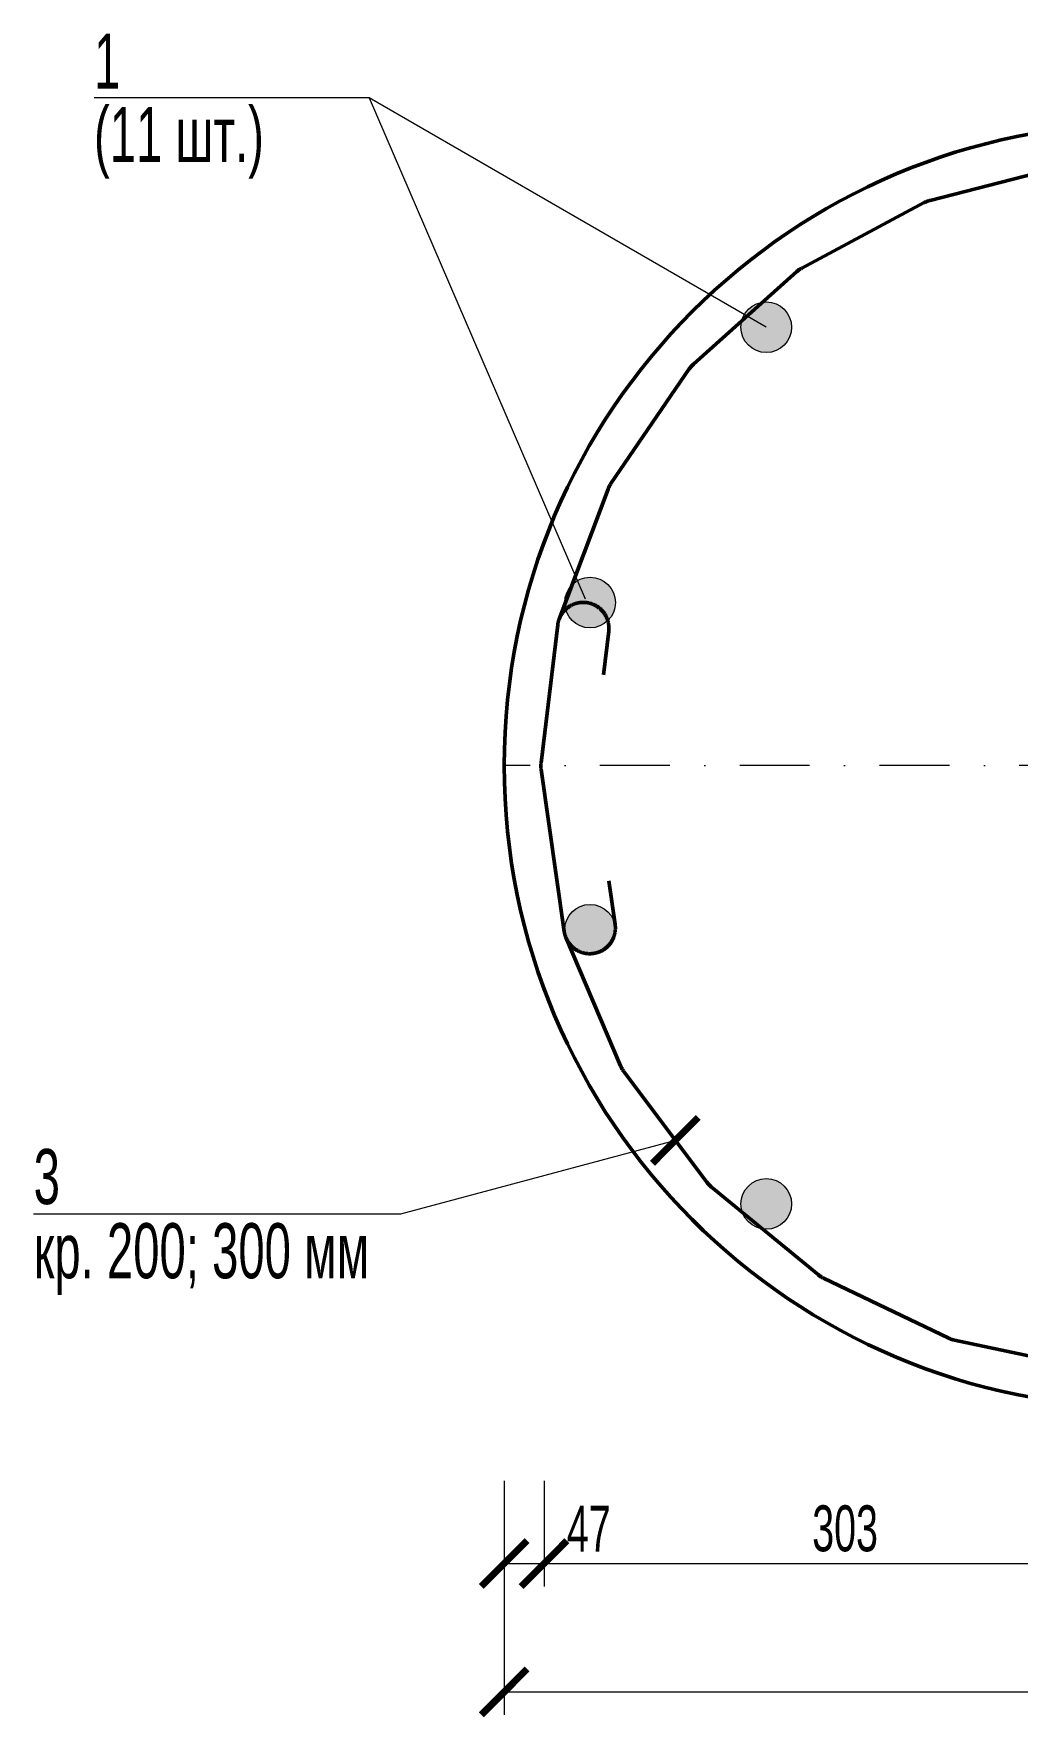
# Model space of a CAD drawing. Extents: x -483223 to 550073, y -164053 to -64662.
# Drawn here: x -253697 to -248334, y -107867 to -98689 of the extents above; entities that cross this region are included whole.
import ezdxf

# ---------------------------------------------------------------- set-up
doc = ezdxf.new("R2010")
doc.units = 0
doc.header["$MEASUREMENT"] = 0
doc.linetypes.add('DASHDOT', pattern=[25.4, 12.7, -6.35, 0, -6.35])
doc.layers.get('0').update_dxf_attribs({"color": 40, "linetype": 'CONTINUOUS'})
doc.layers.get('Defpoints').update_dxf_attribs({"linetype": 'CONTINUOUS'})
for name, color, linetype, lineweight in [('АРМАТУРА', 11, 'CONTINUOUS', 50), ('ОСН. ПОТОВЩЕНА', 251, 'CONTINUOUS', 30), ('ОСН. ТОНКА', 250, 'CONTINUOUS', 15), ('РАМКА', 250, 'CONTINUOUS', 40), ('РОЗМІР', 250, 'CONTINUOUS', 15), ('ШТРИХУВАННЯ', 250, 'CONTINUOUS', 9)]:
    doc.layers.add(name, color=color, linetype=linetype, lineweight=lineweight)
doc.layers.add('ВІСЬ', color=197, linetype='DASHDOT', lineweight=15, transparency=0.5)
doc.layers.add('ТЕКСТ', color=252, linetype='CONTINUOUS')
doc.styles.add('РОЗМІР', font='ARIALN.TTF', dxfattribs={"width": 0.75})
doc.dimstyles.new('М 10', dxfattribs={"dimtxt": 250, "dimasz": 250, "dimexe": 125, "dimexo": 250, "dimgap": 62.5, "dimtad": 1, "dimlfac": 0.1, "dimtxsty": 'РОЗМІР', "dimblk": 'ARCHTICK', "dimcen": 250, "dimadec": 0, "dimazin": 0, "dimtfac": 1, "dimtix": 1, "dimtmove": 2, "dimatfit": 3, "dimfxl": 125, "dimlwd": -1, "dimlwe": -1, "dimarcsym": 0})

# ---------------------------------------------------------------- blocks, each defined once
blk = doc.blocks.new('_ArchTick')
at = {"color": 0, "linetype": 'ByBlock', "const_width": 0.15}
blk.add_lwpolyline([(-0.5, -0.5), (0.5, 0.5)], dxfattribs=at)
blk = doc.blocks.new('*D643')
at = {"layer": 'Defpoints', "color": 0, "ltscale": 30, "transparency": 16777216}
for p in [(-251132.1, -106328.3), (-244132.1, -106328.3), (-244132.1, -107728.3)]:
    blk.add_point(p, dxfattribs=at)
at = {"layer": 'РОЗМІР', "color": 0, "ltscale": 30, "transparency": 16777216}
for p, q in [((-251132.1, -106578.3), (-251132.1, -107853.3)), ((-244132.1, -106578.3), (-244132.1, -107853.3)), ((-251132.1, -107728.3), (-244132.1, -107728.3))]:
    blk.add_line(p, q, dxfattribs=at)
at = {"layer": 'РОЗМІР', "color": 0, "ltscale": 30, "transparency": 16777216, "xscale": 250, "yscale": 250, "zscale": 250, "rotation": 180}
blk.add_blockref('_ArchTick', (-251132.1, -107728.3), dxfattribs=at)
at = {"layer": 'РОЗМІР', "color": 0, "ltscale": 30, "transparency": 16777216, "xscale": 250, "yscale": 250, "zscale": 250}
blk.add_blockref('_ArchTick', (-244132.1, -107728.3), dxfattribs=at)
at = {"layer": 'РОЗМІР', "color": 0, "ltscale": 30, "transparency": 16777216, "insert": (-247632.1, -107538.2), "char_height": 250, "attachment_point": 5, "style": 'РОЗМІР'}
blk.add_mtext('700', dxfattribs=at)
blk = doc.blocks.new('*D646')
at = {"layer": 'Defpoints', "color": 0, "ltscale": 30, "transparency": 16777216}
for p in [(-251132.1, -106328.3), (-250915, -106328.3), (-250915, -107028.3)]:
    blk.add_point(p, dxfattribs=at)
at = {"layer": 'РОЗМІР', "color": 0, "ltscale": 30, "transparency": 16777216}
for p, q in [((-251132.1, -106578.3), (-251132.1, -107153.3)), ((-250915, -106578.3), (-250915, -107153.3)), ((-251132.1, -107028.3), (-250915, -107028.3))]:
    blk.add_line(p, q, dxfattribs=at)
at = {"layer": 'РОЗМІР', "color": 0, "ltscale": 30, "transparency": 16777216, "xscale": 250, "yscale": 250, "zscale": 250, "rotation": 180}
blk.add_blockref('_ArchTick', (-251132.1, -107028.3), dxfattribs=at)
at = {"layer": 'РОЗМІР', "color": 0, "ltscale": 30, "transparency": 16777216, "xscale": 250, "yscale": 250, "zscale": 250}
blk.add_blockref('_ArchTick', (-250915, -107028.3), dxfattribs=at)
at = {"layer": 'РОЗМІР', "color": 0, "ltscale": 30, "transparency": 16777216, "insert": (-250670.9, -106838.2), "char_height": 250, "attachment_point": 5, "style": 'РОЗМІР'}
blk.add_mtext('47', dxfattribs=at)
blk = doc.blocks.new('*D647')
at = {"layer": 'Defpoints', "color": 0, "ltscale": 30, "transparency": 16777216}
for p in [(-250915, -106328.3), (-247632.1, -106328.3), (-247632.1, -107028.3)]:
    blk.add_point(p, dxfattribs=at)
at = {"layer": 'РОЗМІР', "color": 0, "ltscale": 30, "transparency": 16777216}
for p, q in [((-250915, -106578.3), (-250915, -107153.3)), ((-247632.1, -106578.3), (-247632.1, -107153.3)), ((-250915, -107028.3), (-247632.1, -107028.3))]:
    blk.add_line(p, q, dxfattribs=at)
at = {"layer": 'РОЗМІР', "color": 0, "ltscale": 30, "transparency": 16777216, "xscale": 250, "yscale": 250, "zscale": 250, "rotation": 180}
blk.add_blockref('_ArchTick', (-250915, -107028.3), dxfattribs=at)
at = {"layer": 'РОЗМІР', "color": 0, "ltscale": 30, "transparency": 16777216, "xscale": 250, "yscale": 250, "zscale": 250}
blk.add_blockref('_ArchTick', (-247632.1, -107028.3), dxfattribs=at)
at = {"layer": 'РОЗМІР', "color": 0, "ltscale": 30, "transparency": 16777216, "insert": (-249273.5, -106838.2), "char_height": 250, "attachment_point": 5, "style": 'РОЗМІР'}
blk.add_mtext('303', dxfattribs=at)

msp = doc.modelspace()

# ---------------------------------------------------------------- hatches: boundary and pattern name
at = {"layer": 'РАМКА'}
h = msp.add_hatch(color=7, dxfattribs=at)
h.set_gradient(color1=(51, 51, 51), color2=(51, 51, 51), tint=1)
h.paths.add_polyline_path([(-249636.4153, -100168.6694, 0.571229884), (-249841.3206, -100289.4999, 1), (-249565.1628, -100289.4999, 0.044423368), (-249567.3342, -100265.109)])
h.paths.add_polyline_path([(-249567.3342, -100265.109, 0.225728427), (-249636.4153, -100168.6694)], flags=17)
h = msp.add_hatch(color=7, dxfattribs=at)
h.set_gradient(color1=(51, 51, 51), color2=(51, 51, 51), tint=1)
h.paths.add_polyline_path([(-250596.9642, -101669.5271, 0.571229884), (-250801.8695, -101790.3576, 1), (-250525.7117, -101790.3576, 0.044423368), (-250527.8831, -101765.9666)])
h.paths.add_polyline_path([(-250527.8831, -101765.9666, 0.225728427), (-250596.9642, -101669.5271)], flags=17)
h = msp.add_hatch(color=7, dxfattribs=at)
h.set_gradient(color1=(51, 51, 51), color2=(51, 51, 51), tint=1)
h.paths.add_polyline_path([(-250596.9642, -103452.5459, 0.571229884), (-250801.8695, -103573.3764, 1), (-250525.7117, -103573.3764, 0.044423368), (-250527.8831, -103548.9855)])
h.paths.add_polyline_path([(-250527.8831, -103548.9855, 0.225728427), (-250596.9642, -103452.5459)], flags=17)
h = msp.add_hatch(color=7, dxfattribs=at)
h.set_gradient(color1=(51, 51, 51), color2=(51, 51, 51), tint=1)
h.paths.add_polyline_path([(-249636.4153, -104947.4001, 0.571229884), (-249841.3206, -105068.2307, 1), (-249565.1628, -105068.2307, 0.044423368), (-249567.3342, -105043.8397)])
h.paths.add_polyline_path([(-249567.3342, -105043.8397, 0.225728427), (-249636.4153, -104947.4001)], flags=17)

# ---------------------------------------------------------------- linework, layer by layer
at = {"layer": 'АРМАТУРА', "color": 7}
for p, q in [((-248810.5272, -99598.2407), (-248077.1955, -99410.3696)), ((-249509.4409, -99967.1967), (-248841.7864, -99610.3948)), ((-248841.7864, -99610.3948), (-248839.6209, -99609.2626)), ((-248839.6209, -99609.2626), (-248837.4371, -99608.167)), ((-248837.4371, -99608.167), (-248835.233, -99607.1081)), ((-248835.233, -99607.1081), (-248833.0125, -99606.0931)), ((-248833.0125, -99606.0931), (-248830.7737, -99605.1111)), ((-248830.7737, -99605.1111), (-248828.5184, -99604.1731)), ((-248828.5184, -99604.1731), (-248826.2466, -99603.2716)), ((-248826.2466, -99603.2716), (-248823.9601, -99602.4106)), ((-248823.9601, -99602.4106), (-248821.6572, -99601.5898)), ((-248821.6572, -99601.5898), (-248819.3414, -99600.8093)), ((-248819.3414, -99600.8093), (-248817.0128, -99600.0691)), ((-248817.0128, -99600.0691), (-248814.6713, -99599.3693)), ((-248814.6713, -99599.3693), (-248812.319, -99598.7134)), ((-248812.319, -99598.7134), (-248810.5272, -99598.2407)), ((-250100.6198, -100491.709), (-249536.9151, -99986.43)), ((-249536.9151, -99986.43), (-249535.0812, -99984.8178)), ((-249535.0812, -99984.8178), (-249533.2198, -99983.2349)), ((-249533.2198, -99983.2349), (-249531.3309, -99981.6849)), ((-249531.3309, -99981.6849), (-249529.4163, -99980.1679)), ((-249529.4163, -99980.1679), (-249527.4743, -99978.6839)), ((-249527.4743, -99978.6839), (-249525.5066, -99977.2329)), ((-249525.5066, -99977.2329), (-249523.5133, -99975.8185)), ((-249523.5133, -99975.8185), (-249521.498, -99974.4408)), ((-249521.498, -99974.4408), (-249519.457, -99973.096)), ((-249519.457, -99973.096), (-249517.3923, -99971.7879)), ((-249517.3923, -99971.7879), (-249515.3074, -99970.5164)), ((-249515.3074, -99970.5164), (-249513.1986, -99969.2779)), ((-249513.1986, -99969.2779), (-249511.0697, -99968.0797)), ((-249511.0697, -99968.0797), (-249509.4409, -99967.1967)), ((-250550.1773, -101141.7167), (-250122.7351, -100516.926)), ((-250122.7351, -100516.926), (-250121.3372, -100514.9217)), ((-250121.3372, -100514.9217), (-250119.9064, -100512.9394)), ((-250119.9064, -100512.9394), (-250118.4388, -100510.9864)), ((-250118.4388, -100510.9864), (-250116.9402, -100509.0554)), ((-250116.9402, -100509.0554), (-250115.4049, -100507.1536)), ((-250115.4049, -100507.1536), (-250113.8385, -100505.2775)), ((-250113.8385, -100505.2775), (-250112.2408, -100503.4308)), ((-250112.2408, -100503.4308), (-250110.6084, -100501.6133)), ((-250110.6084, -100501.6133), (-250108.9467, -100499.8216)), ((-250108.9467, -100499.8216), (-250107.252, -100498.0591)), ((-250107.252, -100498.0591), (-250105.528, -100496.3259)), ((-250105.528, -100496.3259), (-250103.7747, -100494.6257)), ((-250103.7747, -100494.6257), (-250101.9921, -100492.9548)), ((-250101.9921, -100492.9548), (-250100.6198, -100491.709)), ((-250832.341, -101879.951), (-250565.664, -101171.4627)), ((-250565.664, -101171.4627), (-250564.7846, -101169.1835)), ((-250564.7846, -101169.1835), (-250563.863, -101166.919)), ((-250563.863, -101166.919), (-250562.9048, -101164.6729)), ((-250562.9048, -101164.6729), (-250561.9045, -101162.445)), ((-250561.9045, -101162.445), (-250560.8676, -101160.2319)), ((-250560.8676, -101160.2319), (-250559.7921, -101158.037)), ((-250559.7921, -101158.037), (-250558.6782, -101155.8605)), ((-250558.6782, -101155.8605), (-250557.5258, -101153.706)), ((-250557.5258, -101153.706), (-250556.3368, -101151.5734)), ((-250556.3368, -101151.5734), (-250555.1111, -101149.4591)), ((-250555.1111, -101149.4591), (-250553.8469, -101147.3669)), ((-250553.8469, -101147.3669), (-250552.548, -101145.2966)), ((-250552.548, -101145.2966), (-250551.2124, -101143.2519)), ((-250551.2124, -101143.2519), (-250550.1773, -101141.7167)), ((-250826.2017, -101865.9941), (-250825.0786, -101863.8249)), ((-250825.0786, -101863.8249), (-250823.9171, -101861.674)), ((-250823.9171, -101861.674), (-250822.7188, -101859.5451)), ((-250822.7188, -101859.5451), (-250821.484, -101857.4382)), ((-250821.484, -101857.4382), (-250820.2125, -101855.3496)), ((-250820.2125, -101855.3496), (-250818.9044, -101853.2866)), ((-250818.9044, -101853.2866), (-250817.5597, -101851.2456)), ((-250817.5597, -101851.2456), (-250816.1801, -101849.2267)), ((-250816.1801, -101849.2267), (-250814.7657, -101847.237)), ((-250814.7657, -101847.237), (-250813.3183, -101845.2693)), ((-250813.3183, -101845.2693), (-250811.8343, -101843.3273)), ((-250811.8343, -101843.3273), (-250810.3192, -101841.4109)), ((-250810.3192, -101841.4109), (-250808.7692, -101839.5202)), ((-250808.7692, -101839.5202), (-250807.1863, -101837.6588)), ((-250807.1863, -101837.6588), (-250805.5722, -101835.823)), ((-250805.5722, -101835.823), (-250803.9252, -101834.0202)), ((-250803.9252, -101834.0202), (-250802.2488, -101832.2431)), ((-250802.2488, -101832.2431), (-250800.5394, -101830.4953)), ((-250800.5394, -101830.4953), (-250798.8008, -101828.7768)), ((-250798.8008, -101828.7768), (-250797.0328, -101827.0912)), ((-250797.0328, -101827.0912), (-250795.2355, -101825.435)), ((-250795.2355, -101825.435), (-250793.4089, -101823.8118)), ((-250793.4089, -101823.8118), (-250791.5548, -101822.2215)), ((-250791.5548, -101822.2215), (-250789.6732, -101820.6606)), ((-250789.6732, -101820.6606), (-250787.766, -101819.1362)), ((-250787.766, -101819.1362), (-250785.8313, -101817.6413)), ((-250785.8313, -101817.6413), (-250783.8691, -101816.1829)), ((-250783.8691, -101816.1829), (-250781.885, -101814.7612)), ((-250781.885, -101814.7612), (-250779.8733, -101813.3688)), ((-250779.8733, -101813.3688), (-250777.8397, -101812.0167)), ((-250777.8397, -101812.0167), (-250775.7822, -101810.6976)), ((-250775.7822, -101810.6976), (-250773.7028, -101809.4151)), ((-250773.7028, -101809.4151), (-250771.5996, -101808.1693)), ((-250771.5996, -101808.1693), (-250769.4762, -101806.9601)), ((-250769.4762, -101806.9601), (-250767.3326, -101805.7875)), ((-250767.3326, -101805.7875), (-250765.167, -101804.6553)), ((-250765.167, -101804.6553), (-250762.9831, -101803.5597)), ((-250762.9831, -101803.5597), (-250760.781, -101802.5008)), ((-250760.781, -101802.5008), (-250758.5605, -101801.4821)), ((-250758.5605, -101801.4821), (-250756.3216, -101800.5001)), ((-250756.3216, -101800.5001), (-250754.0663, -101799.5584)), ((-250754.0663, -101799.5584), (-250751.7964, -101798.657)), ((-250751.7964, -101798.657), (-250749.5099, -101797.7959)), ((-250749.5099, -101797.7959), (-250747.2088, -101796.9751)), ((-250747.2088, -101796.9751), (-250744.893, -101796.191)), ((-250744.893, -101796.191), (-250742.5644, -101795.4508)), ((-250742.5644, -101795.4508), (-250740.223, -101794.751)), ((-250740.223, -101794.751), (-250737.8706, -101794.0914)), ((-250737.8706, -101794.0914), (-250735.5071, -101793.4722)), ((-250735.5071, -101793.4722), (-250733.1328, -101792.8969)), ((-250733.1328, -101792.8969), (-250730.7474, -101792.3582)), ((-250730.7474, -101792.3582), (-250728.3546, -101791.8672)), ((-250728.3546, -101791.8672), (-250725.9527, -101791.4129)), ((-250725.9527, -101791.4129), (-250723.5454, -101791.0025)), ((-250723.5454, -101791.0025), (-250721.1288, -101790.6361)), ((-250721.1288, -101790.6361), (-250718.7068, -101790.31)), ((-250718.7068, -101790.31), (-250716.2792, -101790.0278)), ((-250716.2792, -101790.0278), (-250713.848, -101789.786)), ((-250713.848, -101789.786), (-250711.4132, -101789.5881)), ((-250711.4132, -101789.5881), (-250708.9747, -101789.4305)), ((-250708.9747, -101789.4305), (-250706.5325, -101789.3169)), ((-250706.5325, -101789.3169), (-250704.0903, -101789.2473)), ((-250704.0903, -101789.2473), (-250701.6481, -101789.218)), ((-250701.6481, -101789.218), (-250699.204, -101789.2327)), ((-250699.204, -101789.2327), (-250696.76, -101789.2876)), ((-250696.76, -101789.2876), (-250694.3197, -101789.3866)), ((-250694.3197, -101789.3866), (-250691.8793, -101789.5295)), ((-250691.8793, -101789.5295), (-250689.4426, -101789.7127)), ((-250689.4426, -101789.7127), (-250687.0096, -101789.9399)), ((-250687.0096, -101789.9399), (-250684.5821, -101790.211)), ((-250684.5821, -101790.211), (-250682.1582, -101790.5225)), ((-250682.1582, -101790.5225), (-250679.7398, -101790.8779)), ((-250679.7398, -101790.8779), (-250677.3288, -101791.2736)), ((-250677.3288, -101791.2736), (-250674.9251, -101791.7097)), ((-250674.9251, -101791.7097), (-250672.5287, -101792.1897)), ((-250672.5287, -101792.1897), (-250670.1414, -101792.7137)), ((-250670.1414, -101792.7137), (-250667.7633, -101793.2743)), ((-250667.7633, -101793.2743), (-250665.3963, -101793.8789)), ((-250665.3963, -101793.8789), (-250663.0402, -101794.5274)), ((-250663.0402, -101794.5274), (-250660.6951, -101795.2127)), ((-250660.6951, -101795.2127), (-250658.361, -101795.9419)), ((-250658.361, -101795.9419), (-250656.0416, -101796.7076)), ((-250656.0416, -101796.7076), (-250653.7349, -101797.5175)), ((-250653.7349, -101797.5175), (-250651.4448, -101798.3675)), ((-250651.4448, -101798.3675), (-250649.1675, -101799.2542)), ((-250649.1675, -101799.2542), (-250646.9067, -101800.1813)), ((-250646.9067, -101800.1813), (-250644.6642, -101801.1487)), ((-250644.6642, -101801.1487), (-250642.4364, -101802.1563)), ((-250642.4364, -101802.1563), (-250640.2287, -101803.2006)), ((-250640.2287, -101803.2006), (-250638.0375, -101804.2852)), ((-250638.0375, -101804.2852), (-250635.8665, -101805.4064)), ((-250635.8665, -101805.4064), (-250633.7156, -101806.5643)), ((-250633.7156, -101806.5643), (-250631.5849, -101807.7625)), ((-250631.5849, -101807.7625), (-250629.4761, -101808.9937)), ((-250629.4761, -101808.9937), (-250627.3875, -101810.2652)), ((-250627.3875, -101810.2652), (-250625.3227, -101811.5733)), ((-250625.3227, -101811.5733), (-250623.2818, -101812.9144)), ((-250623.2818, -101812.9144), (-250621.2628, -101814.2922)), ((-250621.2628, -101814.2922), (-250619.2695, -101815.7065)), ((-250619.2695, -101815.7065), (-250617.2999, -101817.1502)), ((-250617.2999, -101817.1502), (-250615.3561, -101818.6342)), ((-250615.3561, -101818.6342), (-250613.4397, -101820.1476)), ((-250613.4397, -101820.1476), (-250611.549, -101821.6975)), ((-250611.549, -101821.6975), (-250609.6857, -101823.2768)), ((-250609.6857, -101823.2768), (-250607.8499, -101824.889)), ((-250607.8499, -101824.889), (-250606.0435, -101826.5343)), ((-250606.0435, -101826.5343), (-250604.2646, -101828.2125)), ((-250604.2646, -101828.2125), (-250602.5167, -101829.9163)), ((-250602.5167, -101829.9163), (-250600.7982, -101831.6568)), ((-250600.7982, -101831.6568), (-250599.109, -101833.4229)), ((-250599.109, -101833.4229), (-250597.4528, -101835.2184)), ((-250597.4528, -101835.2184), (-250595.8277, -101837.0432)), ((-250595.8277, -101837.0432), (-250594.2338, -101838.8973)), ((-250594.2338, -101838.8973), (-250592.6728, -101840.777)), ((-250592.6728, -101840.777), (-250591.1467, -101842.6824)), ((-250591.1467, -101842.6824), (-250589.6517, -101844.6171)), ((-250589.6517, -101844.6171), (-250588.1915, -101846.5774)), ((-250588.1915, -101846.5774), (-250586.7661, -101848.5598)), ((-250586.7661, -101848.5598), (-250585.3756, -101850.5714)), ((-250585.3756, -101850.5714), (-250584.0198, -101852.6051)), ((-250584.0198, -101852.6051), (-250582.6989, -101854.6607)), ((-250582.6989, -101854.6607), (-250581.4164, -101856.7383)), ((-250581.4164, -101856.7383), (-250580.1687, -101858.8415)), ((-250580.1687, -101858.8415), (-250578.9577, -101860.9631)), ((-250578.9577, -101860.9631), (-250577.7852, -101863.1067)), ((-250577.7852, -101863.1067), (-250576.6493, -101865.2686)), ((-250576.6493, -101865.2686), (-250575.55, -101867.4524)), ((-250930.9374, -102664.0978), (-250840.3125, -101912.5294)), ((-250930.9374, -102664.0978), (-250840.3125, -101912.5294)), ((-250840.3125, -101912.5294), (-250839.9992, -101910.1037)), ((-250840.3125, -101912.5294), (-250839.9992, -101910.1037)), ((-250839.9992, -101910.1037), (-250839.642, -101907.6854)), ((-250839.9992, -101910.1037), (-250839.642, -101907.6854)), ((-250839.642, -101907.6854), (-250839.2444, -101905.2743)), ((-250839.642, -101907.6854), (-250839.2444, -101905.2743)), ((-250839.2444, -101905.2743), (-250838.8047, -101902.8706)), ((-250839.2444, -101905.2743), (-250838.8047, -101902.8706)), ((-250838.8047, -101902.8706), (-250838.3228, -101900.4779)), ((-250838.8047, -101902.8706), (-250838.3228, -101900.4779)), ((-250838.3228, -101900.4779), (-250837.7989, -101898.0888)), ((-250838.3228, -101900.4779), (-250837.7989, -101898.0888)), ((-250837.7989, -101898.0888), (-250837.2346, -101895.7108)), ((-250837.7989, -101898.0888), (-250837.2346, -101895.7108)), ((-250837.2346, -101895.7108), (-250836.6281, -101893.3437)), ((-250837.2346, -101895.7108), (-250836.6281, -101893.3437)), ((-250836.6281, -101893.3437), (-250835.9796, -101890.9876)), ((-250836.6281, -101893.3437), (-250835.9796, -101890.9876)), ((-250835.9796, -101890.9876), (-250835.2907, -101888.6462)), ((-250835.9796, -101890.9876), (-250835.2907, -101888.6462)), ((-250835.2907, -101888.6462), (-250834.5616, -101886.3121)), ((-250835.2907, -101888.6462), (-250834.5616, -101886.3121)), ((-250834.5616, -101886.3121), (-250833.7921, -101883.9926)), ((-250834.5616, -101886.3121), (-250833.7921, -101883.9926)), ((-250833.7921, -101883.9926), (-250832.9804, -101881.6878)), ((-250833.7921, -101883.9926), (-250832.9804, -101881.6878)), ((-250832.9804, -101881.6878), (-250832.1304, -101879.3977)), ((-250832.9804, -101881.6878), (-250832.341, -101879.951)), ((-250832.1304, -101879.3977), (-250831.2399, -101877.1222)), ((-250831.2399, -101877.1222), (-250830.3111, -101874.8614)), ((-250830.3111, -101874.8614), (-250829.3419, -101872.6189)), ((-250829.3419, -101872.6189), (-250828.3324, -101870.3911)), ((-250828.3324, -101870.3911), (-250827.2863, -101868.1853)), ((-250827.2863, -101868.1853), (-250826.2017, -101865.9941)), ((-250562.1683, -101946.0679), (-250590.914, -102184.4756)), ((-250575.55, -101867.4524), (-250574.491, -101869.6546)), ((-250574.491, -101869.6546), (-250573.4706, -101871.8751)), ((-250573.4706, -101871.8751), (-250572.4867, -101874.114)), ((-250572.4867, -101874.114), (-250571.545, -101876.3674)), ((-250571.545, -101876.3674), (-250570.6418, -101878.6356)), ((-250570.6418, -101878.6356), (-250569.7771, -101880.922)), ((-250569.7771, -101880.922), (-250568.9526, -101883.2231)), ((-250568.9526, -101883.2231), (-250568.1703, -101885.5389)), ((-250568.1703, -101885.5389), (-250567.4265, -101887.8657)), ((-250567.4265, -101887.8657), (-250566.7248, -101890.2071)), ((-250566.7248, -101890.2071), (-250566.0634, -101892.5596)), ((-250566.0634, -101892.5596), (-250565.4423, -101894.9229)), ((-250565.4423, -101894.9229), (-250564.8634, -101897.2973)), ((-250564.8634, -101897.2973), (-250564.3266, -101899.6791)), ((-250564.3266, -101899.6791), (-250563.8301, -101902.0718)), ((-250563.8301, -101902.0718), (-250563.3757, -101904.4719)), ((-250563.3757, -101904.4719), (-250562.9653, -101906.8829)), ((-250562.9653, -101906.8829), (-250562.5952, -101909.2976)), ((-250562.5952, -101909.2976), (-250562.2673, -101911.7196)), ((-250562.2673, -101911.7196), (-250561.9815, -101914.1454)), ((-250562.1408, -101945.8444), (-250562.1683, -101946.0642)), ((-250561.8734, -101943.415), (-250562.1408, -101945.8444)), ((-250561.9815, -101914.1454), (-250561.7378, -101916.5784)), ((-250561.648, -101940.982), (-250561.8734, -101943.415)), ((-250561.7378, -101916.5784), (-250561.5381, -101919.0114)), ((-250561.4648, -101938.5453), (-250561.648, -101940.982)), ((-250561.5381, -101919.0114), (-250561.3787, -101921.4518)), ((-250561.3256, -101936.1049), (-250561.4648, -101938.5453)), ((-250561.3787, -101921.4518), (-250561.2633, -101923.8921)), ((-250561.2285, -101933.6646), (-250561.3256, -101936.1049)), ((-250561.2633, -101923.8921), (-250561.19, -101926.3362)), ((-250561.1735, -101931.2206), (-250561.2285, -101933.6646)), ((-250561.19, -101926.3362), (-250561.1607, -101928.7765)), ((-250561.1607, -101928.7765), (-250561.1735, -101931.2206)), ((-250931.9451, -102681.151), (-250931.9286, -102678.707)), ((-250931.9176, -102683.595), (-250931.9451, -102681.151)), ((-250931.9286, -102678.707), (-250931.8681, -102676.2667)), ((-250931.8498, -102686.0391), (-250931.9176, -102683.595)), ((-250931.8681, -102676.2667), (-250931.7674, -102673.8263)), ((-250931.7381, -102688.4794), (-250931.8498, -102686.0391)), ((-250931.7674, -102673.8263), (-250931.6226, -102671.3859)), ((-250931.5842, -102690.9198), (-250931.7381, -102688.4794)), ((-250931.6226, -102671.3859), (-250931.4357, -102668.9493)), ((-250931.3863, -102693.3528), (-250931.5842, -102690.9198)), ((-250931.4357, -102668.9493), (-250931.2067, -102666.5162)), ((-250931.2067, -102666.5162), (-250930.9374, -102664.0978)), ((-250931.1481, -102695.7858), (-250931.3863, -102693.3528)), ((-250930.866, -102698.2115), (-250931.1481, -102695.7858)), ((-250930.5417, -102700.6336), (-250930.866, -102698.2115)), ((-250804.6085, -103584.0913), (-250930.5417, -102700.6336)), ((-250930.5417, -102700.6336), (-250804.6085, -103584.0913)), ((-250527.2521, -103544.5564), (-250561.1406, -103306.8211)), ((-250804.2439, -103586.4987), (-250804.6085, -103584.0913)), ((-250804.5755, -103584.313), (-250804.6085, -103584.0913)), ((-250804.2055, -103586.7295), (-250804.5755, -103584.313)), ((-250803.8354, -103588.9061), (-250804.2439, -103586.4987)), ((-250803.7951, -103589.1369), (-250804.2055, -103586.7295)), ((-250803.3865, -103591.3098), (-250803.8354, -103588.9061)), ((-250803.3407, -103591.5388), (-250803.7951, -103589.1369)), ((-250802.8937, -103593.7025), (-250803.3865, -103591.3098)), ((-250802.8442, -103593.9315), (-250803.3407, -103591.5388)), ((-250802.3606, -103596.0879), (-250802.8937, -103593.7025)), ((-250802.3074, -103596.3151), (-250802.8442, -103593.9315)), ((-250801.7852, -103598.4623), (-250802.3606, -103596.0879)), ((-250801.7285, -103598.6895), (-250802.3074, -103596.3151)), ((-250801.1697, -103600.8276), (-250801.7852, -103598.4623)), ((-250801.1092, -103601.0529), (-250801.7285, -103598.6895)), ((-250800.5119, -103603.18), (-250801.1697, -103600.8276)), ((-250800.4478, -103603.4053), (-250801.1092, -103601.0529)), ((-250799.8139, -103605.5233), (-250800.5119, -103603.18)), ((-250799.7461, -103605.7449), (-250800.4478, -103603.4053)), ((-250799.0756, -103607.8518), (-250799.8139, -103605.5233)), ((-250799.0023, -103608.0735), (-250799.7461, -103605.7449)), ((-250798.2951, -103610.1676), (-250799.0756, -103607.8518)), ((-250798.2181, -103610.3875), (-250799.0023, -103608.0735)), ((-250532.611, -103607.3187), (-250533.3805, -103609.6381)), ((-250531.8801, -103604.9864), (-250532.611, -103607.3187)), ((-250531.1912, -103602.6413), (-250531.8801, -103604.9864)), ((-250530.5444, -103600.2853), (-250531.1912, -103602.6413)), ((-250529.938, -103597.9182), (-250530.5444, -103600.2853)), ((-250529.3719, -103595.542), (-250529.938, -103597.9182)), ((-250528.8479, -103593.1547), (-250529.3719, -103595.542)), ((-250528.3661, -103590.7583), (-250528.8479, -103593.1547)), ((-250527.9264, -103588.3546), (-250528.3661, -103590.7583)), ((-250527.5288, -103585.9454), (-250527.9264, -103588.3546)), ((-250527.1715, -103583.527), (-250527.5288, -103585.9454)), ((-250527.2521, -103544.5564), (-250526.9279, -103546.9784)), ((-250526.8583, -103581.1032), (-250527.1715, -103583.527)), ((-250526.9279, -103546.9784), (-250526.6457, -103549.406)), ((-250526.5871, -103578.6756), (-250526.8583, -103581.1032)), ((-250526.6457, -103549.406), (-250526.4076, -103551.8372)), ((-250526.3581, -103576.2426), (-250526.5871, -103578.6756)), ((-250526.4076, -103551.8372), (-250526.2097, -103554.272)), ((-250526.1712, -103573.8059), (-250526.3581, -103576.2426)), ((-250526.2097, -103554.272), (-250526.0558, -103556.7124)), ((-250526.0265, -103571.3655), (-250526.1712, -103573.8059)), ((-250526.0558, -103556.7124), (-250525.9441, -103559.1528)), ((-250525.9257, -103568.9251), (-250526.0265, -103571.3655)), ((-250525.9441, -103559.1528), (-250525.8762, -103561.595)), ((-250525.8652, -103566.4811), (-250525.9257, -103568.9251)), ((-250525.8762, -103561.595), (-250525.8488, -103564.039)), ((-250525.8488, -103564.039), (-250525.8652, -103566.4811)), ((-250797.4762, -103612.4687), (-250798.2951, -103610.1676)), ((-250797.3955, -103612.6886), (-250798.2181, -103610.3875)), ((-250796.6169, -103614.757), (-250797.4762, -103612.4687)), ((-250796.5308, -103614.9732), (-250797.3955, -103612.6886)), ((-250795.7155, -103617.0288), (-250796.6169, -103614.757)), ((-250795.6276, -103617.245), (-250796.5308, -103614.9732)), ((-250794.7774, -103619.2841), (-250795.7155, -103617.0288)), ((-250794.6859, -103619.4985), (-250795.6276, -103617.245)), ((-250497.7645, -104315.5982), (-250794.7774, -103619.2841)), ((-250793.7038, -103621.7373), (-250794.6859, -103619.4985)), ((-250792.6834, -103623.9579), (-250793.7038, -103621.7373)), ((-250791.6226, -103626.1582), (-250792.6834, -103623.9579)), ((-250790.5251, -103628.3421), (-250791.6226, -103626.1582)), ((-250789.3892, -103630.5058), (-250790.5251, -103628.3421)), ((-250788.2167, -103632.6493), (-250789.3892, -103630.5058)), ((-250787.0057, -103634.7709), (-250788.2167, -103632.6493)), ((-250785.758, -103636.8723), (-250787.0057, -103634.7709)), ((-250784.4756, -103638.9517), (-250785.758, -103636.8723)), ((-250783.1546, -103641.0092), (-250784.4756, -103638.9517)), ((-250781.7989, -103643.041), (-250783.1546, -103641.0092)), ((-250780.4083, -103645.0508), (-250781.7989, -103643.041)), ((-250778.9829, -103647.035), (-250780.4083, -103645.0508)), ((-250777.5227, -103648.9954), (-250778.9829, -103647.035)), ((-250776.0296, -103650.9282), (-250777.5227, -103648.9954)), ((-250774.5016, -103652.8355), (-250776.0296, -103650.9282)), ((-250772.9406, -103654.717), (-250774.5016, -103652.8355)), ((-250771.3486, -103656.5692), (-250772.9406, -103654.717)), ((-250769.7235, -103658.394), (-250771.3486, -103656.5692)), ((-250768.0673, -103660.1895), (-250769.7235, -103658.394)), ((-250766.378, -103661.9575), (-250768.0673, -103660.1895)), ((-250764.6595, -103663.6943), (-250766.378, -103661.9575)), ((-250762.9117, -103665.4018), (-250764.6595, -103663.6943)), ((-250761.1346, -103667.0782), (-250762.9117, -103665.4018)), ((-250759.3281, -103668.7234), (-250761.1346, -103667.0782)), ((-250757.4924, -103670.3356), (-250759.3281, -103668.7234)), ((-250755.6291, -103671.9186), (-250757.4924, -103670.3356)), ((-250753.7384, -103673.4649), (-250755.6291, -103671.9186)), ((-250751.822, -103674.9819), (-250753.7384, -103673.4649)), ((-250749.8781, -103676.4622), (-250751.822, -103674.9819)), ((-250747.9087, -103677.9096), (-250749.8781, -103676.4622)), ((-250745.9153, -103679.3221), (-250747.9087, -103677.9096)), ((-250743.8963, -103680.6998), (-250745.9153, -103679.3221)), ((-250741.8554, -103682.0428), (-250743.8963, -103680.6998)), ((-250739.7906, -103683.3491), (-250741.8554, -103682.0428)), ((-250737.702, -103684.6188), (-250739.7906, -103683.3491)), ((-250735.5933, -103685.8535), (-250737.702, -103684.6188)), ((-250733.4625, -103687.0499), (-250735.5933, -103685.8535)), ((-250731.3116, -103688.2096), (-250733.4625, -103687.0499)), ((-250729.1406, -103689.3309), (-250731.3116, -103688.2096)), ((-250726.9512, -103690.4137), (-250729.1406, -103689.3309)), ((-250724.7417, -103691.4598), (-250726.9512, -103690.4137)), ((-250722.5157, -103692.4656), (-250724.7417, -103691.4598)), ((-250720.2714, -103693.4348), (-250722.5157, -103692.4656)), ((-250718.0106, -103694.3618), (-250720.2714, -103693.4348)), ((-250715.7351, -103695.2504), (-250718.0106, -103694.3618)), ((-250713.4431, -103696.0987), (-250715.7351, -103695.2504)), ((-250711.1384, -103696.9084), (-250713.4431, -103696.0987)), ((-250708.8171, -103697.6761), (-250711.1384, -103696.9084)), ((-250706.4848, -103698.4035), (-250708.8171, -103697.6761)), ((-250704.1397, -103699.0923), (-250706.4848, -103698.4035)), ((-250701.7836, -103699.7373), (-250704.1397, -103699.0923)), ((-250699.4166, -103700.3418), (-250701.7836, -103699.7373)), ((-250697.0385, -103700.9061), (-250699.4166, -103700.3418)), ((-250694.6513, -103701.4282), (-250697.0385, -103700.9061)), ((-250634.0472, -103700.7266), (-250636.4308, -103701.2634)), ((-250631.6728, -103700.1513), (-250634.0472, -103700.7266)), ((-250629.3094, -103699.5321), (-250631.6728, -103700.1513)), ((-250626.9551, -103698.8725), (-250629.3094, -103699.5321)), ((-250624.6155, -103698.1726), (-250626.9551, -103698.8725)), ((-250622.2869, -103697.4324), (-250624.6155, -103698.1726)), ((-250619.9712, -103696.6501), (-250622.2869, -103697.4324)), ((-250617.6701, -103695.8275), (-250619.9712, -103696.6501)), ((-250615.3836, -103694.9664), (-250617.6701, -103695.8275)), ((-250613.1118, -103694.065), (-250615.3836, -103694.9664)), ((-250610.8565, -103693.1233), (-250613.1118, -103694.065)), ((-250608.6176, -103692.1432), (-250610.8565, -103693.1233)), ((-250606.3971, -103691.1245), (-250608.6176, -103692.1432)), ((-250604.1949, -103690.0674), (-250606.3971, -103691.1245)), ((-250602.0111, -103688.97), (-250604.1949, -103690.0674)), ((-250599.8455, -103687.8359), (-250602.0111, -103688.97)), ((-250597.702, -103686.6652), (-250599.8455, -103687.8359)), ((-250595.5786, -103685.456), (-250597.702, -103686.6652)), ((-250593.4753, -103684.2102), (-250595.5786, -103685.456)), ((-250591.3959, -103682.9295), (-250593.4753, -103684.2102)), ((-250589.3384, -103681.6104), (-250591.3959, -103682.9295)), ((-250587.303, -103680.2565), (-250589.3384, -103681.6104)), ((-250585.2931, -103678.8678), (-250587.303, -103680.2565)), ((-250583.3071, -103677.4442), (-250585.2931, -103678.8678)), ((-250581.3468, -103675.9859), (-250583.3071, -103677.4442)), ((-250579.4121, -103674.4927), (-250581.3468, -103675.9859)), ((-250577.503, -103672.9666), (-250579.4121, -103674.4927)), ((-250575.6215, -103671.4074), (-250577.503, -103672.9666)), ((-250573.7674, -103669.8153), (-250575.6215, -103671.4074)), ((-250571.9408, -103668.1921), (-250573.7674, -103669.8153)), ((-250570.1435, -103666.5377), (-250571.9408, -103668.1921)), ((-250568.3755, -103664.8504), (-250570.1435, -103666.5377)), ((-250566.6369, -103663.1337), (-250568.3755, -103664.8504)), ((-250564.9293, -103661.3877), (-250566.6369, -103663.1337)), ((-250563.2511, -103659.6106), (-250564.9293, -103661.3877)), ((-250561.6041, -103657.8041), (-250563.2511, -103659.6106)), ((-250559.99, -103655.9701), (-250561.6041, -103657.8041)), ((-250558.4071, -103654.1087), (-250559.99, -103655.9701)), ((-250556.8571, -103652.2199), (-250558.4071, -103654.1087)), ((-250555.3401, -103650.3034), (-250556.8571, -103652.2199)), ((-250553.8579, -103648.3615), (-250555.3401, -103650.3034)), ((-250552.4087, -103646.3938), (-250553.8579, -103648.3615)), ((-250550.9943, -103644.4005), (-250552.4087, -103646.3938)), ((-250549.6148, -103642.3833), (-250550.9943, -103644.4005)), ((-250548.2718, -103640.3442), (-250549.6148, -103642.3833)), ((-250546.9638, -103638.2794), (-250548.2718, -103640.3442)), ((-250545.6904, -103636.1926), (-250546.9638, -103638.2794)), ((-250544.4556, -103634.0839), (-250545.6904, -103636.1926)), ((-250543.2574, -103631.955), (-250544.4556, -103634.0839)), ((-250542.0959, -103629.8041), (-250543.2574, -103631.955)), ((-250540.9727, -103627.6349), (-250542.0959, -103629.8041)), ((-250539.8882, -103625.4455), (-250540.9727, -103627.6349)), ((-250538.8402, -103623.2378), (-250539.8882, -103625.4455)), ((-250537.8325, -103621.0118), (-250538.8402, -103623.2378)), ((-250536.8633, -103618.7693), (-250537.8325, -103621.0118)), ((-250535.9326, -103616.5085), (-250536.8633, -103618.7693)), ((-250535.0423, -103614.233), (-250535.9326, -103616.5085)), ((-250534.1922, -103611.9429), (-250535.0423, -103614.233)), ((-250533.3805, -103609.6381), (-250534.1922, -103611.9429)), ((-250692.2549, -103701.9083), (-250694.6513, -103701.4282)), ((-250689.8512, -103702.3462), (-250692.2549, -103701.9083)), ((-250687.4401, -103702.7419), (-250689.8512, -103702.3462)), ((-250685.0218, -103703.0973), (-250687.4401, -103702.7419)), ((-250682.5979, -103703.4088), (-250685.0218, -103703.0973)), ((-250680.1703, -103703.6781), (-250682.5979, -103703.4088)), ((-250677.7373, -103703.9053), (-250680.1703, -103703.6781)), ((-250675.3006, -103704.0903), (-250677.7373, -103703.9053)), ((-250672.8603, -103704.2332), (-250675.3006, -103704.0903)), ((-250670.4199, -103704.3322), (-250672.8603, -103704.2332)), ((-250667.9759, -103704.389), (-250670.4199, -103704.3322)), ((-250665.5319, -103704.4036), (-250667.9759, -103704.389)), ((-250663.0897, -103704.3761), (-250665.5319, -103704.4036)), ((-250660.6475, -103704.3047), (-250663.0897, -103704.3761)), ((-250658.2053, -103704.1911), (-250660.6475, -103704.3047)), ((-250655.7667, -103704.0354), (-250658.2053, -103704.1911)), ((-250653.3319, -103703.8356), (-250655.7667, -103704.0354)), ((-250650.9007, -103703.5957), (-250653.3319, -103703.8356)), ((-250648.4732, -103703.3116), (-250650.9007, -103703.5957)), ((-250646.0511, -103702.9874), (-250648.4732, -103703.3116)), ((-250643.6346, -103702.6173), (-250646.0511, -103702.9874)), ((-250641.2272, -103702.2087), (-250643.6346, -103702.6173)), ((-250638.8253, -103701.7562), (-250641.2272, -103702.2087)), ((-250636.4308, -103701.2634), (-250638.8253, -103701.7562)), ((-250497.0261, -104317.2965), (-250497.7645, -104315.5982)), ((-250496.0185, -104319.5225), (-250497.0261, -104317.2965)), ((-250494.9724, -104321.732), (-250496.0185, -104319.5225)), ((-250493.8878, -104323.9196), (-250494.9724, -104321.732)), ((-250492.7647, -104326.0907), (-250493.8878, -104323.9196)), ((-250491.6031, -104328.2415), (-250492.7647, -104326.0907)), ((-250490.405, -104330.3704), (-250491.6031, -104328.2415)), ((-250489.1701, -104332.4791), (-250490.405, -104330.3704)), ((-250487.8986, -104334.5659), (-250489.1701, -104332.4791)), ((-250486.5924, -104336.6307), (-250487.8986, -104334.5659)), ((-250485.2476, -104338.6717), (-250486.5924, -104336.6307)), ((-250483.8698, -104340.6888), (-250485.2476, -104338.6717)), ((-250482.4554, -104342.6822), (-250483.8698, -104340.6888)), ((-250481.0062, -104344.6498), (-250482.4554, -104342.6822)), ((-250026.9895, -104950.4049), (-250481.0062, -104344.6498)), ((-250025.8701, -104951.8797), (-250026.9895, -104950.4049)), ((-250024.3622, -104953.8016), (-250025.8701, -104951.8797)), ((-250022.8196, -104955.6978), (-250024.3622, -104953.8016)), ((-250021.2459, -104957.5666), (-250022.8196, -104955.6978)), ((-250019.6391, -104959.4078), (-250021.2459, -104957.5666)), ((-250018.0012, -104961.2216), (-250019.6391, -104959.4078)), ((-250016.3303, -104963.0043), (-250018.0012, -104961.2216)), ((-250014.6301, -104964.7594), (-250016.3303, -104963.0043)), ((-250012.8988, -104966.4852), (-250014.6301, -104964.7594)), ((-250011.1381, -104968.1781), (-250012.8988, -104966.4852)), ((-250009.3482, -104969.8417), (-250011.1381, -104968.1781)), ((-250007.5289, -104971.4741), (-250009.3482, -104969.8417)), ((-250005.6821, -104973.0735), (-250007.5289, -104971.4741)), ((-250003.8061, -104974.6418), (-250005.6821, -104973.0735)), ((-249418.8142, -105455.1122), (-250003.8061, -104974.6418)), ((-249417.3742, -105456.2775), (-249418.8142, -105455.1122)), ((-249415.4523, -105457.7871), (-249417.3742, -105456.2775)), ((-249413.5048, -105459.2619), (-249415.4523, -105457.7871)), ((-249411.5316, -105460.7038), (-249413.5048, -105459.2619)), ((-249409.5328, -105462.1091), (-249411.5316, -105460.7038)), ((-249407.5101, -105463.4813), (-249409.5328, -105462.1091)), ((-249405.4655, -105464.8169), (-249407.5101, -105463.4813)), ((-249403.3952, -105466.1177), (-249405.4655, -105464.8169)), ((-249401.3048, -105467.3818), (-249403.3952, -105466.1177)), ((-249399.1906, -105468.6093), (-249401.3048, -105467.3818)), ((-249397.0562, -105469.7984), (-249399.1906, -105468.6093)), ((-249394.9016, -105470.9508), (-249397.0562, -105469.7984)), ((-249392.7287, -105472.0665), (-249394.9016, -105470.9508)), ((-249390.5339, -105473.142), (-249392.7287, -105472.0665)), ((-248708.098, -105800.7895), (-249390.5339, -105473.1438)), ((-248706.4235, -105801.5792), (-248708.098, -105800.7877)), ((-248704.1975, -105802.5886), (-248706.4235, -105801.5792)), ((-248701.955, -105803.5578), (-248704.1975, -105802.5886)), ((-248699.696, -105804.4885), (-248701.955, -105803.5578)), ((-248697.4205, -105805.3808), (-248699.696, -105804.4885)), ((-248695.1304, -105806.2327), (-248697.4205, -105805.3808)), ((-248692.8256, -105807.0425), (-248695.1304, -105806.2327)), ((-248690.5062, -105807.8157), (-248692.8256, -105807.0425)), ((-248688.1739, -105808.5448), (-248690.5062, -105807.8157)), ((-248685.8306, -105809.2337), (-248688.1739, -105808.5448)), ((-248683.4746, -105809.8822), (-248685.8306, -105809.2337)), ((-248681.1075, -105810.4905), (-248683.4746, -105809.8822)), ((-248678.7313, -105811.0566), (-248681.1075, -105810.4905)), ((-248676.344, -105811.5806), (-248678.7313, -105811.0566)), ((-247935.5851, -105967.6189), (-248676.344, -105811.5806))]:
    msp.add_line(p, q, dxfattribs=at)
at = {"layer": 'ВІСЬ', "color": 7, "ltscale": 30}
msp.add_line((-244132.0582, -102678.8653), (-251132.0582, -102678.8653), dxfattribs=at)
at = {"layer": 'ОСН. ПОТОВЩЕНА', "color": 7, "lineweight": 50}
msp.add_circle((-247632.0582, -102678.8653), 3500, dxfattribs=at)
at = {"layer": 'ОСН. ТОНКА', "color": 7, "ltscale": 30}
for p, q in [((-251868.3053, -99039.4999), (-253368.3053, -99039.4999)), ((-249703.2417, -100289.4999), (-251868.3053, -99039.4999)), ((-251868.3053, -99039.4999), (-250691.1788, -101770.5685)), ((-250198.4055, -104721.6994), (-251697.2992, -105123.3267)), ((-251697.2992, -105123.3267), (-253697.2992, -105123.3267))]:
    msp.add_line(p, q, dxfattribs=at)
at = {"layer": 'ШТРИХУВАННЯ', "color": 7}
for centre in [(-249703.2417, -100289.4999), (-250663.7906, -101790.3576), (-250663.7906, -103573.3764), (-249703.2417, -105068.2307)]:
    msp.add_circle(centre, 138.0789, dxfattribs=at)

# ---------------------------------------------------------------- block references
at = {"layer": 'РОЗМІР', "color": 7, "xscale": 250, "yscale": 250, "zscale": 250}
msp.add_blockref('_ArchTick', (-250198.4055, -104721.6994), dxfattribs=at)

# ---------------------------------------------------------------- texts
at = {"layer": 'ТЕКСТ', "color": 7, "ltscale": 30, "char_height": 300, "width": 2279.46491, "style": 'РОЗМІР'}
for s, insert, attachment_point in [('1', (-253368.3053, -98989.4999), 7), ('(11 шт.)', (-253368.3053, -99089.4999), 1), ('3', (-253697.2992, -105073.3267), 7), ('кр. 200; 300 мм', (-253697.2992, -105173.3267), 1)]:
    msp.add_mtext(s, dxfattribs=dict(at, insert=insert, attachment_point=attachment_point))

# ---------------------------------------------------------------- dimensions: what is measured, and where the dimension line sits
at = {"layer": 'РОЗМІР', "color": 7, "ltscale": 30}
dim = msp.add_linear_dim(base=(-244132.0582, -107728.3217), p1=(-251132.0582, -106328.3217), p2=(-244132.0582, -106328.3217), angle=180, dimstyle='М 10', override={"dimtxsty": 'РОЗМІР'}, dxfattribs=at)
dim.commit()
dim.dimension.update_dxf_attribs({"geometry": '*D643', "text_midpoint": (-247632.0582, -107538.1785)})
dim = msp.add_linear_dim(base=(-250914.9949, -107028.3217), p1=(-251132.0582, -106328.3217), p2=(-250914.9949, -106328.3217), text='47', dimstyle='М 10', override={"dimtxsty": 'РОЗМІР'}, dxfattribs=at)
dim.commit()
dim.dimension.update_dxf_attribs({"geometry": '*D646', "text_midpoint": (-250670.8871, -106838.1785), "dimtype": 160})
dim = msp.add_linear_dim(base=(-247632.0582, -107028.3217), p1=(-250914.9949, -106328.3217), p2=(-247632.0582, -106328.3217), text='303', dimstyle='М 10', override={"dimtxsty": 'РОЗМІР'}, dxfattribs=at)
dim.commit()
dim.dimension.update_dxf_attribs({"geometry": '*D647', "text_midpoint": (-249273.5266, -106838.1785)})

doc.saveas('drawing.dxf')
